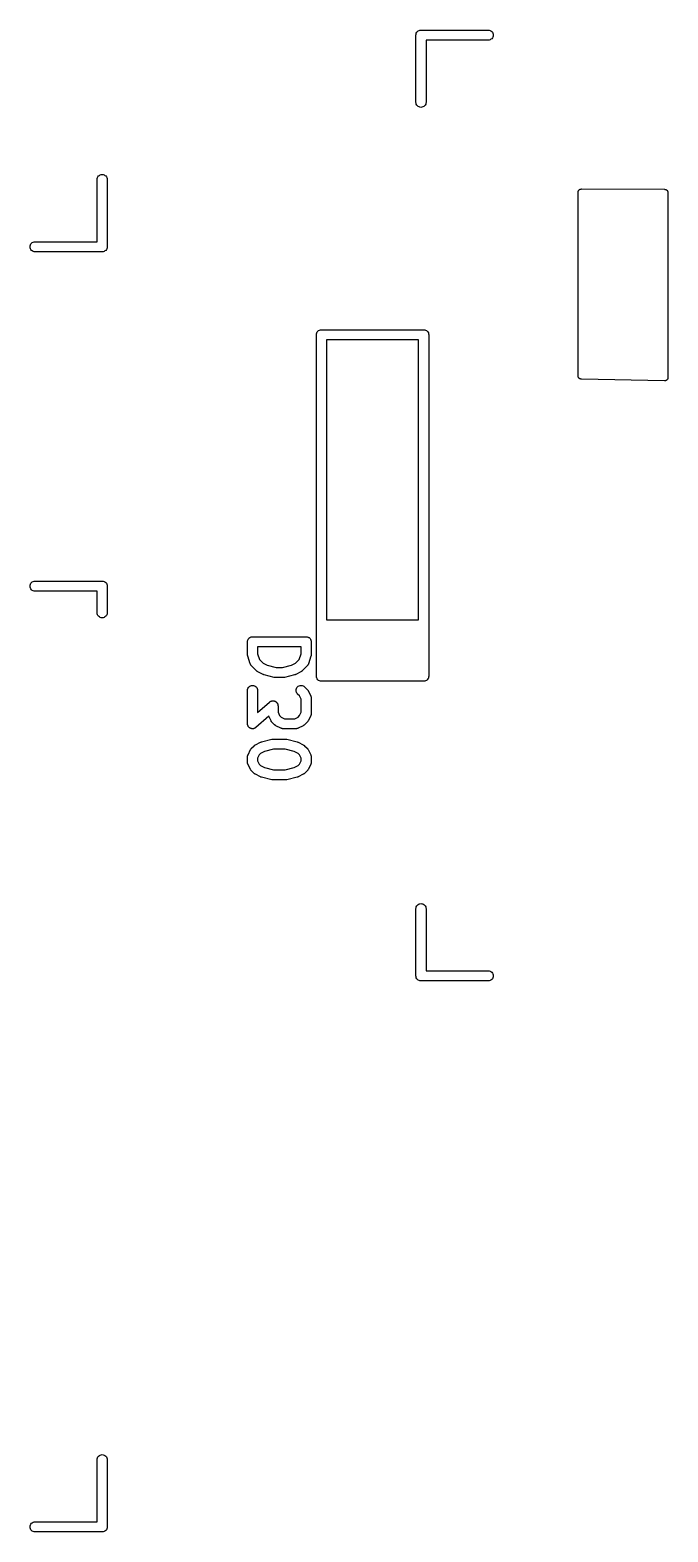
# Model space of a CAD drawing. Extents: x -13 to 127, y -89 to 15.
# Drawn here: x 101.17 to 110.68, y -86.28 to -63.92 of the extents above; entities that cross this region are included whole.
import ezdxf

# ---------------------------------------------------------------- set-up
doc = ezdxf.new("R2010")
doc.units = 0
doc.layers.add('BLACK', color=7, linetype='CONTINUOUS')

msp = doc.modelspace()

# ---------------------------------------------------------------- linework, layer by layer
at = {"layer": 'BLACK', "linetype": 'CONTINUOUS'}
for p, q in [((106.925, -64), (106.926, -63.9853)), ((106.925, -64.0037), (106.925, -64)), ((106.925, -65.0037), (106.925, -64.0037)), ((106.926, -63.9853), (106.93, -63.9712)), ((106.93, -63.9712), (106.937, -63.9581)), ((106.937, -63.9581), (106.947, -63.9467)), ((106.947, -63.9467), (106.958, -63.9373)), ((106.958, -63.9373), (106.971, -63.9304)), ((106.971, -63.9304), (106.985, -63.9261)), ((106.985, -63.9261), (106.996, -63.925)), ((106.996, -63.925), (107, -63.9246)), ((107, -63.9246), (107.004, -63.925)), ((107.004, -63.925), (108.004, -63.925)), ((108.004, -64.075), (107.075, -64.075)), ((107.075, -64.075), (107.075, -65.0037)), ((108.004, -63.925), (108.015, -63.9261)), ((108.015, -64.0739), (108.004, -64.075)), ((108.015, -63.9261), (108.029, -63.9304)), ((108.029, -64.0696), (108.015, -64.0739)), ((108.029, -63.9304), (108.042, -63.9373)), ((108.042, -64.0627), (108.029, -64.0696)), ((108.042, -63.9373), (108.053, -63.9467)), ((108.053, -64.0533), (108.042, -64.0627)), ((108.053, -63.9467), (108.063, -63.9581)), ((108.063, -64.0419), (108.053, -64.0533)), ((108.063, -63.9581), (108.07, -63.9712)), ((108.07, -64.0288), (108.063, -64.0419)), ((108.07, -63.9712), (108.074, -63.9853)), ((108.074, -64.0147), (108.07, -64.0288)), ((108.074, -63.9853), (108.075, -64)), ((108.075, -64), (108.074, -64.0147)), ((106.926, -65.0147), (106.925, -65.0037)), ((106.93, -65.0288), (106.926, -65.0147)), ((106.937, -65.0419), (106.93, -65.0288)), ((107.07, -65.0288), (107.063, -65.0419)), ((107.074, -65.0147), (107.07, -65.0288)), ((107.075, -65.0037), (107.074, -65.0147)), ((106.947, -65.0533), (106.937, -65.0419)), ((106.958, -65.0627), (106.947, -65.0533)), ((106.971, -65.0696), (106.958, -65.0627)), ((106.985, -65.0739), (106.971, -65.0696)), ((107, -65.0754), (106.985, -65.0739)), ((107.015, -65.0739), (107, -65.0754)), ((107.029, -65.0696), (107.015, -65.0739)), ((107.042, -65.0627), (107.029, -65.0696)), ((107.053, -65.0533), (107.042, -65.0627)), ((107.063, -65.0419), (107.053, -65.0533)), ((102.175, -66.1463), (102.176, -66.1353)), ((102.175, -67.075), (102.175, -66.1463)), ((102.176, -66.1353), (102.18, -66.1212)), ((102.18, -66.1212), (102.187, -66.1081)), ((102.187, -66.1081), (102.197, -66.0967)), ((102.197, -66.0967), (102.208, -66.0873)), ((102.208, -66.0873), (102.221, -66.0804)), ((102.221, -66.0804), (102.235, -66.0761)), ((102.235, -66.0761), (102.25, -66.0746)), ((102.25, -66.0746), (102.265, -66.0761)), ((102.265, -66.0761), (102.279, -66.0804)), ((102.279, -66.0804), (102.292, -66.0873)), ((102.292, -66.0873), (102.303, -66.0967)), ((102.303, -66.0967), (102.313, -66.1081)), ((102.313, -66.1081), (102.32, -66.1212)), ((102.32, -66.1212), (102.324, -66.1353)), ((102.324, -66.1353), (102.325, -66.1463)), ((102.325, -66.1463), (102.325, -67.1463)), ((109.34, -66.3393), (109.341, -66.3346)), ((109.34, -66.3394), (109.34, -66.3393)), ((109.34, -66.3395), (109.34, -66.3394)), ((109.34, -66.3394), (109.34, -66.3394)), ((109.34, -66.34), (109.34, -66.3395)), ((109.34, -69.07), (109.34, -66.34)), ((109.341, -66.3296), (109.343, -66.325)), ((109.341, -66.3297), (109.341, -66.3296)), ((109.341, -66.3346), (109.341, -66.3297)), ((109.341, -66.3297), (109.341, -66.3297)), ((109.343, -66.325), (109.344, -66.3204)), ((109.344, -66.3203), (109.346, -66.3161)), ((109.344, -66.3204), (109.344, -66.3203)), ((109.344, -66.3204), (109.344, -66.3204)), ((109.346, -66.3161), (109.349, -66.3119)), ((109.349, -66.3118), (109.352, -66.3082)), ((109.349, -66.3119), (109.349, -66.3118)), ((109.349, -66.3118), (109.349, -66.3118)), ((109.352, -66.3082), (109.355, -66.3044)), ((109.355, -66.3043), (109.359, -66.3014)), ((109.355, -66.3044), (109.355, -66.3043)), ((109.355, -66.3043), (109.355, -66.3043)), ((109.359, -66.3014), (109.362, -66.2982)), ((109.362, -66.2982), (109.363, -66.2982)), ((109.363, -66.2982), (109.367, -66.2959)), ((109.363, -66.2982), (109.363, -66.2982)), ((109.367, -66.2959), (109.371, -66.2937)), ((109.371, -66.2936), (109.376, -66.2923)), ((109.371, -66.2937), (109.371, -66.2936)), ((109.371, -66.2937), (109.371, -66.2937)), ((109.376, -66.2923), (109.38, -66.2909)), ((109.38, -66.2909), (109.381, -66.2909)), ((109.381, -66.2909), (109.385, -66.2905)), ((109.381, -66.2909), (109.381, -66.2909)), ((109.385, -66.2905), (109.39, -66.29)), ((109.39, -66.29), (110.63, -66.295)), ((110.63, -66.295), (110.63, -66.295)), ((110.63, -66.295), (110.63, -66.295)), ((110.63, -66.295), (110.63, -66.295)), ((110.63, -66.295), (110.631, -66.295)), ((110.631, -66.295), (110.635, -66.2955)), ((110.635, -66.2955), (110.64, -66.296)), ((110.64, -66.296), (110.64, -66.2961)), ((110.64, -66.2961), (110.641, -66.2961)), ((110.641, -66.2961), (110.645, -66.2975)), ((110.645, -66.2975), (110.649, -66.2989)), ((110.649, -66.2989), (110.65, -66.299)), ((110.65, -66.299), (110.65, -66.2991)), ((110.65, -66.2991), (110.654, -66.3014)), ((110.654, -66.3014), (110.658, -66.3035)), ((110.658, -66.3035), (110.658, -66.3037)), ((110.658, -66.3037), (110.658, -66.3039)), ((110.658, -66.3039), (110.662, -66.3068)), ((110.662, -66.3068), (110.665, -66.3098)), ((110.665, -66.3098), (110.666, -66.31)), ((110.666, -66.31), (110.666, -66.3102)), ((110.666, -66.3102), (110.669, -66.3137)), ((110.669, -66.3137), (110.672, -66.3173)), ((110.672, -66.3173), (110.672, -66.3176)), ((110.672, -66.3176), (110.672, -66.3178)), ((110.672, -66.3178), (110.674, -66.3218)), ((110.674, -66.3218), (110.676, -66.3259)), ((110.676, -66.3259), (110.676, -66.3262)), ((110.676, -66.3262), (110.676, -66.3265)), ((110.676, -66.3265), (110.678, -66.3308)), ((110.678, -66.3308), (110.679, -66.3353)), ((110.679, -66.3353), (110.679, -66.3356)), ((110.679, -66.3356), (110.679, -66.3358)), ((110.679, -66.3358), (110.68, -66.3404)), ((110.68, -66.3404), (110.68, -66.345)), ((110.68, -66.345), (110.68, -69.095)), ((101.175, -67.15), (101.176, -67.1353)), ((101.176, -67.1647), (101.175, -67.15)), ((101.176, -67.1353), (101.18, -67.1212)), ((101.18, -67.1788), (101.176, -67.1647)), ((101.18, -67.1212), (101.187, -67.1081)), ((101.187, -67.1919), (101.18, -67.1788)), ((101.187, -67.1081), (101.197, -67.0967)), ((101.197, -67.2033), (101.187, -67.1919)), ((101.197, -67.0967), (101.208, -67.0873)), ((101.208, -67.2127), (101.197, -67.2033)), ((101.208, -67.0873), (101.221, -67.0804)), ((101.221, -67.2196), (101.208, -67.2127)), ((101.221, -67.0804), (101.235, -67.0761)), ((101.235, -67.2239), (101.221, -67.2196)), ((101.235, -67.0761), (101.246, -67.075)), ((101.246, -67.225), (101.235, -67.2239)), ((101.246, -67.075), (102.175, -67.075)), ((102.246, -67.225), (101.246, -67.225)), ((102.25, -67.2254), (102.246, -67.225)), ((102.254, -67.225), (102.25, -67.2254)), ((102.265, -67.2239), (102.254, -67.225)), ((102.279, -67.2196), (102.265, -67.2239)), ((102.292, -67.2127), (102.279, -67.2196)), ((102.303, -67.2033), (102.292, -67.2127)), ((102.313, -67.1919), (102.303, -67.2033)), ((102.32, -67.1788), (102.313, -67.1919)), ((102.324, -67.1647), (102.32, -67.1788)), ((102.325, -67.15), (102.324, -67.1647)), ((102.325, -67.1463), (102.325, -67.15)), ((105.474, -68.3973), (105.487, -68.3904)), ((105.487, -68.3904), (105.501, -68.3861)), ((105.501, -68.3861), (105.512, -68.385)), ((105.512, -68.385), (105.516, -68.3846)), ((105.516, -68.3846), (105.52, -68.385)), ((105.52, -68.385), (107.036, -68.385)), ((107.036, -68.385), (107.04, -68.3846)), ((107.04, -68.3846), (107.044, -68.385)), ((107.044, -68.385), (107.055, -68.3861)), ((107.055, -68.3861), (107.069, -68.3904)), ((107.069, -68.3904), (107.082, -68.3973)), ((105.441, -68.46), (105.442, -68.4453)), ((105.441, -68.4637), (105.441, -68.46)), ((105.441, -72.7743), (105.441, -68.4637)), ((105.442, -68.4453), (105.446, -68.4312)), ((105.446, -68.4312), (105.453, -68.4181)), ((105.453, -68.4181), (105.463, -68.4067)), ((105.463, -68.4067), (105.474, -68.3973)), ((105.591, -68.535), (105.591, -72.703)), ((106.965, -68.535), (105.591, -68.535)), ((106.965, -72.703), (106.965, -68.535)), ((107.082, -68.3973), (107.093, -68.4067)), ((107.093, -68.4067), (107.103, -68.4181)), ((107.103, -68.4181), (107.11, -68.4312)), ((107.11, -68.4312), (107.114, -68.4453)), ((107.114, -68.4453), (107.115, -68.46)), ((107.115, -68.46), (107.115, -68.4637)), ((107.115, -68.4637), (107.115, -72.7743)), ((109.34, -69.0742), (109.34, -69.07)), ((109.341, -69.0784), (109.34, -69.0742)), ((109.341, -69.079), (109.341, -69.0784)), ((109.341, -69.0797), (109.341, -69.079)), ((109.342, -69.0838), (109.341, -69.0797)), ((109.343, -69.0878), (109.342, -69.0838)), ((109.344, -69.0884), (109.343, -69.0878)), ((109.344, -69.0891), (109.344, -69.0884)), ((109.346, -69.0928), (109.344, -69.0891)), ((109.348, -69.0965), (109.346, -69.0928)), ((109.348, -69.0971), (109.348, -69.0965)), ((109.348, -69.0977), (109.348, -69.0971)), ((109.351, -69.1009), (109.348, -69.0977)), ((109.354, -69.1043), (109.351, -69.1009)), ((109.354, -69.1047), (109.354, -69.1043)), ((109.355, -69.1052), (109.354, -69.1047)), ((109.358, -69.1079), (109.355, -69.1052)), ((109.361, -69.1107), (109.358, -69.1079)), ((109.362, -69.111), (109.361, -69.1107)), ((109.362, -69.1115), (109.362, -69.111)), ((109.366, -69.1135), (109.362, -69.1115)), ((109.369, -69.1156), (109.366, -69.1135)), ((109.37, -69.1158), (109.369, -69.1156)), ((109.371, -69.1161), (109.37, -69.1158)), ((109.375, -69.1173), (109.371, -69.1161)), ((109.379, -69.1187), (109.375, -69.1173)), ((109.379, -69.1188), (109.379, -69.1187)), ((109.38, -69.119), (109.379, -69.1188)), ((109.384, -69.1194), (109.38, -69.119)), ((109.388, -69.12), (109.384, -69.1194)), ((109.389, -69.12), (109.388, -69.12)), ((110.629, -69.145), (109.389, -69.12)), ((110.63, -69.145), (110.629, -69.145)), ((110.629, -69.145), (110.629, -69.145)), ((110.634, -69.1446), (110.63, -69.145)), ((110.639, -69.1442), (110.634, -69.1446)), ((110.644, -69.1428), (110.639, -69.1441)), ((110.639, -69.1441), (110.639, -69.1441)), ((110.639, -69.1441), (110.639, -69.1442)), ((110.648, -69.1416), (110.644, -69.1428)), ((110.649, -69.1414), (110.648, -69.1415)), ((110.648, -69.1415), (110.648, -69.1416)), ((110.653, -69.1393), (110.649, -69.1414)), ((110.657, -69.1372), (110.653, -69.1393)), ((110.661, -69.134), (110.657, -69.1368)), ((110.657, -69.1368), (110.657, -69.137)), ((110.657, -69.137), (110.657, -69.1372)), ((110.665, -69.1312), (110.661, -69.134)), ((110.668, -69.1273), (110.665, -69.1307)), ((110.665, -69.1307), (110.665, -69.1309)), ((110.665, -69.1309), (110.665, -69.1312)), ((110.671, -69.1238), (110.668, -69.1273)), ((110.673, -69.1193), (110.671, -69.1232)), ((110.671, -69.1232), (110.671, -69.1235)), ((110.671, -69.1235), (110.671, -69.1238)), ((110.676, -69.1153), (110.673, -69.1193)), ((110.677, -69.1103), (110.676, -69.1147)), ((110.676, -69.1147), (110.676, -69.115)), ((110.676, -69.115), (110.676, -69.1153)), ((110.679, -69.106), (110.677, -69.1103)), ((110.68, -69.0964), (110.679, -69.1009)), ((110.679, -69.1009), (110.679, -69.1054)), ((110.679, -69.1054), (110.679, -69.1057)), ((110.679, -69.1057), (110.679, -69.106)), ((110.68, -69.095), (110.68, -69.0957)), ((110.68, -69.0957), (110.68, -69.096)), ((110.68, -69.096), (110.68, -69.0964)), ((101.175, -72.2), (101.176, -72.1853)), ((101.176, -72.1853), (101.18, -72.1712)), ((101.18, -72.1712), (101.187, -72.1581)), ((101.187, -72.1581), (101.197, -72.1467)), ((101.197, -72.1467), (101.208, -72.1373)), ((101.208, -72.1373), (101.221, -72.1304)), ((101.221, -72.1304), (101.235, -72.1261)), ((101.235, -72.1261), (101.246, -72.125)), ((101.246, -72.125), (102.246, -72.125)), ((102.246, -72.125), (102.25, -72.1246)), ((102.25, -72.1246), (102.254, -72.125)), ((102.254, -72.125), (102.265, -72.1261)), ((102.265, -72.1261), (102.279, -72.1304)), ((102.279, -72.1304), (102.292, -72.1373)), ((102.292, -72.1373), (102.303, -72.1467)), ((102.303, -72.1467), (102.313, -72.1581)), ((102.313, -72.1581), (102.32, -72.1712)), ((102.32, -72.1712), (102.324, -72.1853)), ((102.324, -72.1853), (102.325, -72.2)), ((101.176, -72.2147), (101.175, -72.2)), ((101.18, -72.2288), (101.176, -72.2147)), ((101.187, -72.2419), (101.18, -72.2288)), ((101.197, -72.2533), (101.187, -72.2419)), ((101.208, -72.2627), (101.197, -72.2533)), ((101.221, -72.2696), (101.208, -72.2627)), ((101.235, -72.2739), (101.221, -72.2696)), ((101.246, -72.275), (101.235, -72.2739)), ((102.175, -72.275), (101.246, -72.275)), ((102.175, -72.5997), (102.175, -72.275)), ((102.325, -72.2), (102.325, -72.2037)), ((102.325, -72.2037), (102.325, -72.5997)), ((102.176, -72.6107), (102.175, -72.5997)), ((102.18, -72.6248), (102.176, -72.6107)), ((102.187, -72.6379), (102.18, -72.6248)), ((102.197, -72.6493), (102.187, -72.6379)), ((102.313, -72.6379), (102.303, -72.6493)), ((102.32, -72.6248), (102.313, -72.6379)), ((102.324, -72.6107), (102.32, -72.6248)), ((102.325, -72.5997), (102.324, -72.6107)), ((102.208, -72.6587), (102.197, -72.6493)), ((102.221, -72.6656), (102.208, -72.6587)), ((102.235, -72.6699), (102.221, -72.6656)), ((102.25, -72.6714), (102.235, -72.6699)), ((102.265, -72.6699), (102.25, -72.6714)), ((102.279, -72.6656), (102.265, -72.6699)), ((102.292, -72.6587), (102.279, -72.6656)), ((102.303, -72.6493), (102.292, -72.6587)), ((105.441, -72.778), (105.441, -72.7743)), ((105.441, -72.7817), (105.441, -72.778)), ((105.441, -72.9013), (105.441, -72.7817)), ((105.591, -72.703), (106.965, -72.703)), ((107.115, -72.7743), (107.115, -72.778)), ((107.115, -72.778), (107.115, -72.7817)), ((107.115, -72.7817), (107.115, -72.9013)), ((104.415, -73.0275), (104.416, -73.0205)), ((104.415, -73.028), (104.415, -73.0275)), ((104.415, -73.0281), (104.415, -73.028)), ((104.415, -73.028), (104.415, -73.028)), ((104.415, -73.0286), (104.415, -73.0281)), ((104.415, -73.219), (104.415, -73.0286)), ((104.416, -73.0135), (104.417, -73.0132)), ((104.416, -73.0205), (104.416, -73.0135)), ((104.417, -73.013), (104.419, -73.0063)), ((104.417, -73.0132), (104.417, -73.013)), ((104.419, -73.0063), (104.421, -72.9995)), ((104.421, -72.999), (104.424, -72.9928)), ((104.421, -72.9993), (104.421, -72.999)), ((104.421, -72.9995), (104.421, -72.9993)), ((104.424, -72.9928), (104.428, -72.9866)), ((104.428, -72.9862), (104.433, -72.9808)), ((104.428, -72.9864), (104.428, -72.9862)), ((104.428, -72.9866), (104.428, -72.9864)), ((104.433, -72.9808), (104.437, -72.9754)), ((104.437, -72.975), (104.443, -72.9706)), ((104.437, -72.9752), (104.437, -72.975)), ((104.437, -72.9754), (104.437, -72.9752)), ((104.443, -72.9706), (104.448, -72.9661)), ((104.448, -72.9661), (104.449, -72.966)), ((104.449, -72.9658), (104.455, -72.9625)), ((104.449, -72.966), (104.449, -72.9658)), ((104.455, -72.9625), (104.461, -72.9592)), ((104.461, -72.9592), (104.462, -72.9592)), ((104.462, -72.959), (104.469, -72.957)), ((104.462, -72.9592), (104.462, -72.959)), ((104.469, -72.957), (104.475, -72.955)), ((104.475, -72.955), (104.476, -72.955)), ((104.476, -72.9549), (104.483, -72.9543)), ((104.476, -72.955), (104.476, -72.9549)), ((104.483, -72.9543), (104.49, -72.9536)), ((104.49, -72.9536), (105.29, -72.9536)), ((105.29, -72.9536), (105.29, -72.9536)), ((105.29, -72.9536), (105.29, -72.9536)), ((105.29, -72.9536), (105.291, -72.9536)), ((105.29, -72.9536), (105.29, -72.9536)), ((105.291, -72.9536), (105.298, -72.9544)), ((105.298, -72.9544), (105.305, -72.9551)), ((105.305, -72.9551), (105.305, -72.9552)), ((105.305, -72.9552), (105.305, -72.9552)), ((105.305, -72.9552), (105.312, -72.9573)), ((105.312, -72.9573), (105.319, -72.9594)), ((105.319, -72.9594), (105.319, -72.9596)), ((105.319, -72.9596), (105.319, -72.9596)), ((105.319, -72.9596), (105.326, -72.963)), ((105.326, -72.963), (105.332, -72.9664)), ((105.332, -72.9664), (105.332, -72.9666)), ((105.332, -72.9666), (105.332, -72.9667)), ((105.332, -72.9667), (105.338, -72.9712)), ((105.338, -72.9712), (105.343, -72.9757)), ((105.343, -72.9757), (105.343, -72.9759)), ((105.343, -72.9759), (105.343, -72.9761)), ((105.343, -72.9761), (105.348, -72.9816)), ((105.348, -72.9816), (105.352, -72.9871)), ((105.352, -72.9871), (105.352, -72.9873)), ((105.352, -72.9873), (105.353, -72.9875)), ((105.353, -72.9875), (105.356, -72.9938)), ((105.356, -72.9938), (105.359, -73)), ((105.359, -73), (105.359, -73.0002)), ((105.359, -73.0002), (105.359, -73.0005)), ((105.359, -73.0005), (105.361, -73.0073)), ((105.361, -73.0073), (105.363, -73.014)), ((105.363, -73.014), (105.364, -73.0143)), ((105.364, -73.0143), (105.364, -73.0145)), ((105.364, -73.0145), (105.364, -73.0215)), ((105.364, -73.0215), (105.365, -73.0286)), ((105.365, -73.0286), (105.365, -73.219)), ((105.441, -72.905), (105.441, -72.9013)), ((105.441, -72.9087), (105.441, -72.905)), ((105.441, -73.0283), (105.441, -72.9087)), ((105.441, -73.032), (105.441, -73.0283)), ((105.441, -73.0357), (105.441, -73.032)), ((105.441, -73.1553), (105.441, -73.0357)), ((107.115, -72.9013), (107.115, -72.905)), ((107.115, -72.905), (107.115, -72.9087)), ((107.115, -72.9087), (107.115, -73.0283)), ((107.115, -73.0283), (107.115, -73.032)), ((107.115, -73.032), (107.115, -73.0357)), ((107.115, -73.0357), (107.115, -73.1553)), ((104.415, -73.2232), (104.415, -73.219)), ((104.415, -73.2275), (104.415, -73.2232)), ((104.416, -73.2305), (104.415, -73.2275)), ((104.416, -73.2336), (104.416, -73.2305)), ((104.418, -73.2376), (104.416, -73.2336)), ((104.418, -73.2418), (104.418, -73.2376)), ((104.419, -73.2428), (104.418, -73.2418)), ((104.457, -73.3571), (104.419, -73.2428)), ((104.565, -73.1036), (104.565, -73.2069)), ((105.215, -73.1036), (104.565, -73.1036)), ((104.565, -73.2069), (104.594, -73.2928)), ((104.594, -73.2928), (104.649, -73.3479)), ((105.131, -73.3479), (105.186, -73.2928)), ((105.186, -73.2928), (105.215, -73.2069)), ((105.215, -73.2069), (105.215, -73.1036)), ((105.361, -73.2428), (105.323, -73.3571)), ((105.362, -73.2387), (105.361, -73.2428)), ((105.363, -73.2346), (105.362, -73.2387)), ((105.364, -73.2315), (105.363, -73.2346)), ((105.365, -73.2201), (105.364, -73.2243)), ((105.364, -73.2243), (105.364, -73.2285)), ((105.364, -73.2285), (105.364, -73.2315)), ((105.365, -73.219), (105.365, -73.2201)), ((105.441, -73.159), (105.441, -73.1553)), ((105.441, -73.1627), (105.441, -73.159)), ((105.441, -73.2823), (105.441, -73.1627)), ((105.441, -73.286), (105.441, -73.2823)), ((105.441, -73.2897), (105.441, -73.286)), ((105.441, -73.4093), (105.441, -73.2897)), ((107.115, -73.1553), (107.115, -73.159)), ((107.115, -73.159), (107.115, -73.1627)), ((107.115, -73.1627), (107.115, -73.2823)), ((107.115, -73.2823), (107.115, -73.286)), ((107.115, -73.286), (107.115, -73.2897)), ((107.115, -73.2897), (107.115, -73.4093)), ((104.458, -73.3591), (104.457, -73.3571)), ((104.458, -73.3612), (104.458, -73.3591)), ((104.461, -73.3657), (104.458, -73.3612)), ((104.463, -73.3704), (104.461, -73.3657)), ((104.464, -73.3722), (104.463, -73.3704)), ((104.465, -73.3742), (104.464, -73.3722)), ((104.468, -73.3782), (104.465, -73.3742)), ((104.471, -73.3824), (104.468, -73.3782)), ((104.473, -73.3839), (104.471, -73.3824)), ((104.474, -73.3856), (104.473, -73.3839)), ((104.475, -73.3864), (104.474, -73.3856)), ((104.551, -73.4626), (104.475, -73.3864)), ((104.554, -73.4652), (104.551, -73.4626)), ((104.557, -73.4682), (104.554, -73.4652)), ((104.56, -73.4699), (104.557, -73.4682)), ((104.562, -73.4718), (104.56, -73.4699)), ((104.566, -73.4738), (104.562, -73.4718)), ((104.57, -73.4761), (104.566, -73.4738)), ((104.571, -73.4766), (104.57, -73.4761)), ((104.647, -73.5147), (104.571, -73.4766)), ((104.647, -73.5148), (104.647, -73.5147)), ((104.647, -73.515), (104.647, -73.5148)), ((104.654, -73.5175), (104.647, -73.515)), ((104.649, -73.3479), (104.707, -73.3769)), ((104.661, -73.5199), (104.654, -73.5175)), ((104.661, -73.52), (104.661, -73.5199)), ((104.661, -73.5201), (104.661, -73.52)), ((104.662, -73.5204), (104.661, -73.5201)), ((104.815, -73.5585), (104.662, -73.5204)), ((104.707, -73.3769), (104.842, -73.4107)), ((104.842, -73.4107), (104.938, -73.4107)), ((104.938, -73.4107), (105.073, -73.3769)), ((105.118, -73.5204), (104.965, -73.5585)), ((105.073, -73.3769), (105.131, -73.3479)), ((105.125, -73.5178), (105.118, -73.5202)), ((105.118, -73.5202), (105.118, -73.5203)), ((105.118, -73.5203), (105.118, -73.5204)), ((105.131, -73.5155), (105.125, -73.5178)), ((105.132, -73.5153), (105.131, -73.5155)), ((105.133, -73.5147), (105.132, -73.5152)), ((105.132, -73.5152), (105.132, -73.5153)), ((105.209, -73.4766), (105.133, -73.5147)), ((105.213, -73.4744), (105.209, -73.4766)), ((105.216, -73.4724), (105.213, -73.4744)), ((105.219, -73.4705), (105.216, -73.4724)), ((105.222, -73.4688), (105.219, -73.4705)), ((105.225, -73.4659), (105.222, -73.4688)), ((105.228, -73.4633), (105.225, -73.4659)), ((105.229, -73.4626), (105.228, -73.4633)), ((105.305, -73.3864), (105.229, -73.4626)), ((105.306, -73.3847), (105.305, -73.3864)), ((105.308, -73.3832), (105.306, -73.3847)), ((105.311, -73.379), (105.308, -73.3832)), ((105.314, -73.3751), (105.311, -73.379)), ((105.315, -73.3731), (105.314, -73.3751)), ((105.316, -73.3713), (105.315, -73.3731)), ((105.319, -73.3667), (105.316, -73.3713)), ((105.321, -73.3622), (105.319, -73.3667)), ((105.322, -73.36), (105.321, -73.3622)), ((105.323, -73.358), (105.322, -73.36)), ((105.323, -73.3571), (105.323, -73.358)), ((105.441, -73.413), (105.441, -73.4093)), ((105.441, -73.4167), (105.441, -73.413)), ((105.441, -73.5363), (105.441, -73.4167)), ((107.115, -73.4093), (107.115, -73.413)), ((107.115, -73.413), (107.115, -73.4167)), ((107.115, -73.4167), (107.115, -73.5363)), ((104.415, -73.7513), (104.417, -73.7368)), ((104.415, -73.7524), (104.415, -73.7513)), ((104.415, -74.2476), (104.415, -73.7524)), ((104.417, -73.7368), (104.421, -73.7228)), ((104.421, -73.7228), (104.428, -73.71)), ((104.428, -73.71), (104.437, -73.6988)), ((104.437, -73.6988), (104.449, -73.6896)), ((104.449, -73.6896), (104.462, -73.6828)), ((104.462, -73.6828), (104.476, -73.6787)), ((104.476, -73.6787), (104.49, -73.6774)), ((104.49, -73.6774), (104.505, -73.6789)), ((104.505, -73.6789), (104.519, -73.6832)), ((104.519, -73.6832), (104.532, -73.6902)), ((104.532, -73.6902), (104.543, -73.6995)), ((104.543, -73.6995), (104.552, -73.7109)), ((104.552, -73.7109), (104.559, -73.7238)), ((104.559, -73.7238), (104.563, -73.7378)), ((104.563, -73.7378), (104.565, -73.7524)), ((104.565, -73.7524), (104.565, -74.0823)), ((104.816, -73.5587), (104.815, -73.5585)), ((104.817, -73.5591), (104.816, -73.5587)), ((104.823, -73.5597), (104.817, -73.5591)), ((104.829, -73.5606), (104.823, -73.5597)), ((104.83, -73.5606), (104.829, -73.5606)), ((104.832, -73.5607), (104.83, -73.5606)), ((104.833, -73.5607), (104.832, -73.5607)), ((104.947, -73.5607), (104.833, -73.5607)), ((104.948, -73.5606), (104.947, -73.5607)), ((104.95, -73.5607), (104.948, -73.5606)), ((104.956, -73.5599), (104.95, -73.5607)), ((104.962, -73.5593), (104.956, -73.5599)), ((104.963, -73.5589), (104.962, -73.5593)), ((104.964, -73.5587), (104.963, -73.5589)), ((104.965, -73.5585), (104.964, -73.5587)), ((105.139, -73.7516), (105.14, -73.737)), ((105.14, -73.7662), (105.139, -73.7516)), ((105.14, -73.737), (105.145, -73.7231)), ((105.145, -73.7231), (105.152, -73.7102)), ((105.152, -73.7102), (105.161, -73.699)), ((105.161, -73.699), (105.172, -73.6898)), ((105.172, -73.6898), (105.185, -73.6829)), ((105.185, -73.6829), (105.199, -73.6788)), ((105.199, -73.6788), (105.214, -73.6774)), ((105.214, -73.6774), (105.229, -73.6789)), ((105.229, -73.6789), (105.243, -73.6831)), ((105.243, -73.6831), (105.255, -73.6901)), ((105.255, -73.6901), (105.267, -73.6993)), ((105.267, -73.6993), (105.305, -73.7374)), ((105.305, -73.7374), (105.306, -73.7382)), ((105.306, -73.7382), (105.308, -73.7415)), ((105.308, -73.7415), (105.311, -73.7445)), ((105.311, -73.7445), (105.313, -73.7472)), ((105.313, -73.7472), (105.315, -73.7496)), ((105.315, -73.7496), (105.317, -73.7534)), ((105.317, -73.7534), (105.319, -73.7569)), ((105.319, -73.7569), (105.357, -73.8331)), ((105.441, -73.54), (105.441, -73.5363)), ((105.442, -73.5547), (105.441, -73.54)), ((105.446, -73.5688), (105.442, -73.5547)), ((105.453, -73.5819), (105.446, -73.5688)), ((105.463, -73.5933), (105.453, -73.5819)), ((105.474, -73.6027), (105.463, -73.5933)), ((105.487, -73.6096), (105.474, -73.6027)), ((105.501, -73.6139), (105.487, -73.6096)), ((105.512, -73.615), (105.501, -73.6139)), ((105.516, -73.6154), (105.512, -73.615)), ((105.52, -73.615), (105.516, -73.6154)), ((107.036, -73.615), (105.52, -73.615)), ((107.04, -73.6154), (107.036, -73.615)), ((107.044, -73.615), (107.04, -73.6154)), ((107.055, -73.6139), (107.044, -73.615)), ((107.069, -73.6096), (107.055, -73.6139)), ((107.082, -73.6027), (107.069, -73.6096)), ((107.093, -73.5933), (107.082, -73.6027)), ((107.103, -73.5819), (107.093, -73.5933)), ((107.11, -73.5688), (107.103, -73.5819)), ((107.114, -73.5547), (107.11, -73.5688)), ((107.115, -73.54), (107.114, -73.5547)), ((107.115, -73.5363), (107.115, -73.54)), ((104.565, -74.0823), (104.745, -73.9245)), ((104.745, -73.9245), (104.746, -73.9238)), ((104.746, -73.9238), (104.75, -73.9211)), ((104.75, -73.9211), (104.754, -73.9182)), ((104.754, -73.9182), (104.756, -73.917)), ((104.756, -73.917), (104.758, -73.9155)), ((104.758, -73.9155), (104.762, -73.9136)), ((104.762, -73.9136), (104.767, -73.9114)), ((104.767, -73.9114), (104.769, -73.9107)), ((104.769, -73.9107), (104.772, -73.9096)), ((104.772, -73.9096), (104.776, -73.9086)), ((104.776, -73.9086), (104.781, -73.9073)), ((104.781, -73.9073), (104.783, -73.907)), ((104.783, -73.907), (104.786, -73.9065)), ((104.786, -73.9065), (104.791, -73.9064)), ((104.791, -73.9064), (104.795, -73.906)), ((104.795, -73.906), (104.798, -73.9062)), ((104.798, -73.9062), (104.8, -73.9062)), ((104.8, -73.9062), (104.805, -73.907)), ((104.805, -73.907), (104.81, -73.9075)), ((104.81, -73.9075), (104.812, -73.9083)), ((104.812, -73.9083), (104.815, -73.9087)), ((104.815, -73.9087), (104.819, -73.9104)), ((104.819, -73.9104), (104.824, -73.9118)), ((104.824, -73.9118), (104.826, -73.9131)), ((104.826, -73.9131), (104.828, -73.914)), ((104.828, -73.914), (104.832, -73.9165)), ((104.832, -73.9165), (104.837, -73.9188)), ((104.837, -73.9188), (104.839, -73.9205)), ((104.839, -73.9205), (104.841, -73.9219)), ((104.841, -73.9219), (104.844, -73.9251)), ((104.844, -73.9251), (104.848, -73.9281)), ((104.848, -73.9281), (104.85, -73.9301)), ((104.85, -73.9301), (104.851, -73.932)), ((104.851, -73.932), (104.854, -73.9358)), ((104.854, -73.9358), (104.857, -73.9394)), ((104.857, -73.9394), (104.858, -73.9418)), ((104.858, -73.9418), (104.86, -73.9439)), ((104.86, -73.9439), (104.862, -73.9482)), ((104.862, -73.9482), (104.864, -73.9524)), ((104.864, -73.9524), (104.865, -73.9549)), ((104.865, -73.9549), (104.866, -73.9573)), ((104.866, -73.9573), (104.867, -73.9619)), ((104.867, -73.9619), (104.868, -73.9664)), ((104.868, -73.9664), (104.868, -73.969)), ((104.868, -73.969), (104.869, -73.9716)), ((104.869, -73.9716), (104.869, -73.9763)), ((104.869, -73.9763), (104.87, -73.981)), ((104.87, -73.981), (104.87, -74.0775)), ((105.144, -73.7802), (105.14, -73.7662)), ((105.151, -73.7932), (105.144, -73.7802)), ((105.16, -73.8047), (105.151, -73.7932)), ((105.161, -73.8054), (105.16, -73.8047)), ((105.19, -73.8349), (105.161, -73.8054)), ((105.215, -73.8844), (105.19, -73.8349)), ((105.215, -74.0775), (105.215, -73.8844)), ((105.357, -73.8331), (105.357, -73.8341)), ((105.357, -73.8341), (105.358, -73.8361)), ((105.358, -73.8361), (105.359, -73.8381)), ((105.359, -73.8381), (105.361, -73.843)), ((105.361, -73.843), (105.362, -73.8478)), ((105.362, -73.8478), (105.363, -73.85)), ((105.363, -73.85), (105.363, -73.8521)), ((105.363, -73.8521), (105.364, -73.8572)), ((105.364, -73.8572), (105.365, -73.8623)), ((105.365, -73.8623), (105.365, -73.8645)), ((105.365, -73.8645), (105.365, -73.8667)), ((105.365, -73.8667), (105.365, -74.0952)), ((104.731, -74.1361), (104.539, -74.3041)), ((104.766, -74.205), (104.731, -74.1361)), ((104.87, -74.0775), (104.894, -74.127)), ((104.894, -74.127), (104.915, -74.1479)), ((104.915, -74.1479), (104.965, -74.1726)), ((104.965, -74.1726), (105.12, -74.1726)), ((105.12, -74.1726), (105.169, -74.1479)), ((105.169, -74.1479), (105.19, -74.127)), ((105.19, -74.127), (105.215, -74.0775)), ((105.357, -74.1288), (105.319, -74.205)), ((105.358, -74.1267), (105.357, -74.1288)), ((105.359, -74.1248), (105.358, -74.1267)), ((105.36, -74.1199), (105.359, -74.1248)), ((105.362, -74.1151), (105.36, -74.1199)), ((105.363, -74.1129), (105.362, -74.1151)), ((105.364, -74.1057), (105.363, -74.1108)), ((105.363, -74.1108), (105.363, -74.1129)), ((105.365, -74.1007), (105.364, -74.1057)), ((105.365, -74.0952), (105.365, -74.0963)), ((105.365, -74.0963), (105.365, -74.0985)), ((105.365, -74.0985), (105.365, -74.1007)), ((104.415, -74.2523), (104.415, -74.2476)), ((104.415, -74.257), (104.415, -74.2523)), ((104.416, -74.2596), (104.415, -74.257)), ((104.416, -74.2622), (104.416, -74.2596)), ((104.418, -74.2667), (104.416, -74.2622)), ((104.419, -74.2713), (104.418, -74.2667)), ((104.42, -74.2737), (104.419, -74.2713)), ((104.421, -74.2762), (104.42, -74.2737)), ((104.423, -74.2804), (104.421, -74.2762)), ((104.425, -74.2846), (104.423, -74.2804)), ((104.426, -74.2868), (104.425, -74.2846)), ((104.427, -74.2891), (104.426, -74.2868)), ((104.43, -74.2928), (104.427, -74.2891)), ((104.433, -74.2966), (104.43, -74.2928)), ((104.435, -74.2984), (104.433, -74.2966)), ((104.437, -74.3005), (104.435, -74.2984)), ((104.44, -74.3035), (104.437, -74.3005)), ((104.444, -74.3067), (104.44, -74.3035)), ((104.446, -74.3081), (104.444, -74.3067)), ((104.448, -74.3098), (104.446, -74.3081)), ((104.452, -74.312), (104.448, -74.3098)), ((104.456, -74.3146), (104.452, -74.312)), ((104.459, -74.3155), (104.456, -74.3146)), ((104.461, -74.3168), (104.459, -74.3155)), ((104.465, -74.3182), (104.461, -74.3168)), ((104.47, -74.3199), (104.465, -74.3182)), ((104.472, -74.3203), (104.47, -74.3199)), ((104.475, -74.3211), (104.472, -74.3203)), ((104.48, -74.3216), (104.475, -74.3211)), ((104.484, -74.3224), (104.48, -74.3216)), ((104.487, -74.3223), (104.484, -74.3224)), ((104.489, -74.3226), (104.487, -74.3223)), ((104.494, -74.3222), (104.489, -74.3226)), ((104.499, -74.3221), (104.494, -74.3222)), ((104.501, -74.3215), (104.499, -74.3221)), ((104.504, -74.3213), (104.501, -74.3215)), ((104.508, -74.32), (104.504, -74.3213)), ((104.513, -74.319), (104.508, -74.32)), ((104.515, -74.3179), (104.513, -74.319)), ((104.518, -74.3172), (104.515, -74.3179)), ((104.522, -74.315), (104.518, -74.3172)), ((104.526, -74.3131), (104.522, -74.315)), ((104.529, -74.3116), (104.526, -74.3131)), ((104.531, -74.3104), (104.529, -74.3116)), ((104.535, -74.3074), (104.531, -74.3104)), ((104.538, -74.3047), (104.535, -74.3074)), ((104.539, -74.3041), (104.538, -74.3047)), ((104.768, -74.2085), (104.766, -74.205)), ((104.77, -74.2123), (104.768, -74.2085)), ((104.772, -74.2147), (104.77, -74.2123)), ((104.773, -74.2174), (104.772, -74.2147)), ((104.776, -74.2204), (104.773, -74.2174)), ((104.779, -74.2237), (104.776, -74.2204)), ((104.78, -74.2245), (104.779, -74.2237)), ((104.818, -74.2626), (104.78, -74.2245)), ((104.821, -74.2652), (104.818, -74.2626)), ((104.824, -74.2682), (104.821, -74.2652)), ((104.827, -74.2699), (104.824, -74.2682)), ((104.829, -74.2718), (104.827, -74.2699)), ((104.833, -74.2738), (104.829, -74.2718)), ((104.836, -74.2761), (104.833, -74.2738)), ((104.837, -74.2766), (104.836, -74.2761)), ((104.914, -74.3147), (104.837, -74.2766)), ((104.916, -74.3155), (104.914, -74.3147)), ((104.918, -74.3166), (104.916, -74.3155)), ((104.922, -74.3181), (104.918, -74.3166)), ((104.927, -74.3199), (104.922, -74.3181)), ((104.929, -74.3203), (104.927, -74.3199)), ((104.931, -74.321), (104.929, -74.3203)), ((104.937, -74.3216), (104.931, -74.321)), ((104.942, -74.3224), (104.937, -74.3216)), ((104.944, -74.3224), (104.942, -74.3224)), ((104.946, -74.3226), (104.944, -74.3224)), ((104.947, -74.3226), (104.946, -74.3226)), ((105.138, -74.3226), (104.947, -74.3226)), ((105.14, -74.3224), (105.138, -74.3226)), ((105.142, -74.3225), (105.14, -74.3224)), ((105.147, -74.3217), (105.142, -74.3225)), ((105.152, -74.3212), (105.147, -74.3217)), ((105.154, -74.3206), (105.152, -74.3212)), ((105.156, -74.3202), (105.154, -74.3206)), ((105.161, -74.3184), (105.156, -74.3202)), ((105.166, -74.317), (105.161, -74.3184)), ((105.168, -74.3159), (105.166, -74.317)), ((105.17, -74.3152), (105.168, -74.3159)), ((105.171, -74.3147), (105.17, -74.3152)), ((105.247, -74.2766), (105.171, -74.3147)), ((105.251, -74.2744), (105.247, -74.2766)), ((105.255, -74.2724), (105.251, -74.2744)), ((105.257, -74.2705), (105.255, -74.2724)), ((105.26, -74.2688), (105.257, -74.2705)), ((105.263, -74.2659), (105.26, -74.2688)), ((105.266, -74.2633), (105.263, -74.2659)), ((105.267, -74.2626), (105.266, -74.2633)), ((105.305, -74.2245), (105.267, -74.2626)), ((105.308, -74.2212), (105.305, -74.2245)), ((105.31, -74.2182), (105.308, -74.2212)), ((105.312, -74.2156), (105.31, -74.2182)), ((105.314, -74.2131), (105.312, -74.2156)), ((105.316, -74.2094), (105.314, -74.2131)), ((105.318, -74.2059), (105.316, -74.2094)), ((105.319, -74.205), (105.318, -74.2059)), ((104.423, -74.7093), (104.461, -74.6331)), ((104.461, -74.6322), (104.464, -74.6287)), ((104.461, -74.6331), (104.461, -74.6322)), ((104.464, -74.6287), (104.466, -74.6249)), ((104.466, -74.6249), (104.468, -74.6225)), ((104.468, -74.6225), (104.469, -74.6199)), ((104.469, -74.6199), (104.472, -74.6169)), ((104.472, -74.6169), (104.475, -74.6136)), ((104.475, -74.6136), (104.513, -74.5755)), ((104.513, -74.5755), (104.514, -74.5748)), ((104.514, -74.5748), (104.517, -74.5722)), ((104.517, -74.5722), (104.52, -74.5693)), ((104.52, -74.5693), (104.523, -74.5676)), ((104.523, -74.5676), (104.525, -74.5657)), ((104.525, -74.5657), (104.529, -74.5637)), ((104.529, -74.5637), (104.533, -74.5615)), ((104.533, -74.5615), (104.609, -74.5234)), ((104.609, -74.5234), (104.61, -74.5229)), ((104.61, -74.5226), (104.617, -74.5203)), ((104.61, -74.5228), (104.61, -74.5226)), ((104.61, -74.5229), (104.61, -74.5228)), ((104.617, -74.5203), (104.623, -74.5179)), ((104.623, -74.5179), (104.624, -74.5178)), ((104.624, -74.5177), (104.776, -74.4796)), ((104.624, -74.5178), (104.624, -74.5177)), ((104.804, -74.6274), (104.668, -74.6612)), ((104.776, -74.4796), (104.777, -74.4794)), ((104.777, -74.4794), (104.779, -74.4792)), ((104.779, -74.4792), (104.78, -74.4788)), ((104.78, -74.4788), (104.786, -74.4782)), ((104.786, -74.4782), (104.792, -74.4774)), ((104.792, -74.4774), (104.793, -74.4775)), ((104.793, -74.4775), (104.795, -74.4774)), ((104.795, -74.4774), (104.985, -74.4774)), ((104.976, -74.6274), (104.804, -74.6274)), ((105.111, -74.6612), (104.976, -74.6274)), ((104.985, -74.4774), (104.986, -74.4774)), ((104.986, -74.4774), (104.988, -74.4775)), ((104.988, -74.4775), (104.989, -74.4775)), ((104.989, -74.4775), (104.995, -74.4784)), ((104.995, -74.4784), (105.001, -74.479)), ((105.001, -74.479), (105.002, -74.4794)), ((105.002, -74.4794), (105.003, -74.4796)), ((105.003, -74.4796), (105.156, -74.5177)), ((105.156, -74.5177), (105.157, -74.518)), ((105.157, -74.518), (105.157, -74.5181)), ((105.157, -74.5181), (105.157, -74.5182)), ((105.157, -74.5182), (105.164, -74.5206)), ((105.164, -74.5206), (105.17, -74.5231)), ((105.17, -74.5231), (105.171, -74.5233)), ((105.171, -74.5233), (105.171, -74.5234)), ((105.171, -74.5234), (105.247, -74.5615)), ((105.247, -74.5615), (105.248, -74.562)), ((105.248, -74.562), (105.252, -74.5643)), ((105.252, -74.5643), (105.255, -74.5662)), ((105.255, -74.5662), (105.258, -74.5682)), ((105.258, -74.5682), (105.26, -74.5699)), ((105.26, -74.5699), (105.263, -74.5729)), ((105.263, -74.5729), (105.267, -74.5755)), ((105.267, -74.5755), (105.305, -74.6136)), ((105.305, -74.6136), (105.306, -74.6144)), ((105.306, -74.6144), (105.308, -74.6177)), ((105.308, -74.6177), (105.311, -74.6207)), ((105.311, -74.6207), (105.313, -74.6234)), ((105.313, -74.6234), (105.315, -74.6258)), ((105.315, -74.6258), (105.317, -74.6296)), ((105.317, -74.6296), (105.319, -74.6331)), ((105.319, -74.6331), (105.357, -74.7093)), ((104.415, -74.7374), (104.416, -74.7324)), ((104.415, -74.7396), (104.415, -74.7374)), ((104.415, -74.7418), (104.415, -74.7396)), ((104.415, -74.7429), (104.415, -74.7418)), ((104.415, -74.819), (104.415, -74.7429)), ((104.415, -74.8212), (104.415, -74.819)), ((104.415, -74.8234), (104.415, -74.8212)), ((104.416, -74.8285), (104.415, -74.8234)), ((104.416, -74.7324), (104.417, -74.7273)), ((104.416, -74.8336), (104.416, -74.8285)), ((104.417, -74.8357), (104.416, -74.8336)), ((104.417, -74.7252), (104.418, -74.723)), ((104.417, -74.7273), (104.417, -74.7252)), ((104.417, -74.8379), (104.417, -74.8357)), ((104.419, -74.8427), (104.417, -74.8379)), ((104.418, -74.723), (104.419, -74.7182)), ((104.419, -74.7182), (104.421, -74.7133)), ((104.421, -74.8476), (104.419, -74.8427)), ((104.421, -74.7133), (104.422, -74.7114)), ((104.422, -74.8496), (104.421, -74.8476)), ((104.422, -74.7114), (104.423, -74.7093)), ((104.422, -74.8516), (104.422, -74.8496)), ((104.423, -74.8526), (104.422, -74.8516)), ((104.461, -74.9288), (104.423, -74.8526)), ((104.59, -74.7111), (104.565, -74.7606)), ((104.565, -74.7606), (104.565, -74.8013)), ((104.565, -74.8013), (104.59, -74.8508)), ((104.611, -74.6902), (104.59, -74.7111)), ((104.59, -74.8508), (104.611, -74.8717)), ((104.668, -74.6612), (104.611, -74.6902)), ((104.611, -74.8717), (104.668, -74.9007)), ((105.169, -74.6902), (105.111, -74.6612)), ((105.111, -74.9007), (105.169, -74.8717)), ((105.19, -74.7111), (105.169, -74.6902)), ((105.169, -74.8717), (105.19, -74.8508)), ((105.215, -74.7606), (105.19, -74.7111)), ((105.19, -74.8508), (105.215, -74.8013)), ((105.215, -74.8013), (105.215, -74.7606)), ((105.357, -74.8526), (105.319, -74.9288)), ((105.357, -74.7093), (105.357, -74.7103)), ((105.357, -74.7103), (105.358, -74.7123)), ((105.358, -74.8505), (105.357, -74.8526)), ((105.358, -74.7123), (105.359, -74.7143)), ((105.359, -74.8486), (105.358, -74.8505)), ((105.359, -74.7143), (105.361, -74.7192)), ((105.36, -74.8437), (105.359, -74.8486)), ((105.362, -74.8389), (105.36, -74.8437)), ((105.361, -74.7192), (105.362, -74.724)), ((105.362, -74.724), (105.363, -74.7262)), ((105.363, -74.8367), (105.362, -74.8389)), ((105.363, -74.7262), (105.363, -74.7283)), ((105.363, -74.7283), (105.364, -74.7334)), ((105.364, -74.8295), (105.363, -74.8346)), ((105.363, -74.8346), (105.363, -74.8367)), ((105.364, -74.7334), (105.365, -74.7385)), ((105.365, -74.8245), (105.364, -74.8295)), ((105.365, -74.7385), (105.365, -74.7407)), ((105.365, -74.7407), (105.365, -74.7429)), ((105.365, -74.7429), (105.365, -74.819)), ((105.365, -74.819), (105.365, -74.8201)), ((105.365, -74.8201), (105.365, -74.8223)), ((105.365, -74.8223), (105.365, -74.8245)), ((104.463, -74.9323), (104.461, -74.9288)), ((104.465, -74.9361), (104.463, -74.9323)), ((104.467, -74.9385), (104.465, -74.9361)), ((104.469, -74.9412), (104.467, -74.9385)), ((104.472, -74.9442), (104.469, -74.9412)), ((104.474, -74.9475), (104.472, -74.9442)), ((104.475, -74.9483), (104.474, -74.9475)), ((104.513, -74.9864), (104.475, -74.9483)), ((104.516, -74.989), (104.513, -74.9864)), ((104.519, -74.992), (104.516, -74.989)), ((104.522, -74.9937), (104.519, -74.992)), ((104.524, -74.9957), (104.522, -74.9937)), ((104.528, -74.9976), (104.524, -74.9957)), ((104.532, -74.9999), (104.528, -74.9976)), ((104.533, -75.0004), (104.532, -74.9999)), ((104.609, -75.0385), (104.533, -75.0004)), ((104.609, -75.0386), (104.609, -75.0385)), ((104.609, -75.0388), (104.609, -75.0386)), ((104.616, -75.0412), (104.609, -75.0388)), ((104.622, -75.0437), (104.616, -75.0412)), ((104.623, -75.0438), (104.622, -75.0437)), ((104.623, -75.0439), (104.623, -75.0438)), ((104.624, -75.0442), (104.623, -75.0439)), ((104.776, -75.0823), (104.624, -75.0442)), ((104.668, -74.9007), (104.804, -74.9345)), ((104.778, -75.0825), (104.776, -75.0823)), ((104.779, -75.0829), (104.778, -75.0825)), ((104.785, -75.0836), (104.779, -75.0829)), ((104.791, -75.0844), (104.785, -75.0836)), ((104.792, -75.0844), (104.791, -75.0844)), ((104.794, -75.0845), (104.792, -75.0844)), ((104.795, -75.0845), (104.794, -75.0845)), ((104.985, -75.0845), (104.795, -75.0845)), ((104.804, -74.9345), (104.976, -74.9345)), ((104.976, -74.9345), (105.111, -74.9007)), ((104.986, -75.0844), (104.985, -75.0845)), ((104.988, -75.0845), (104.986, -75.0844)), ((104.994, -75.0837), (104.988, -75.0845)), ((105, -75.0831), (104.994, -75.0837)), ((105.001, -75.0827), (105, -75.0831)), ((105.002, -75.0825), (105.001, -75.0827)), ((105.003, -75.0823), (105.002, -75.0825)), ((105.156, -75.0442), (105.003, -75.0823)), ((105.163, -75.0416), (105.156, -75.044)), ((105.156, -75.044), (105.156, -75.0441)), ((105.156, -75.0441), (105.156, -75.0442)), ((105.169, -75.0393), (105.163, -75.0416)), ((105.17, -75.0391), (105.169, -75.0393)), ((105.171, -75.0385), (105.17, -75.039)), ((105.17, -75.039), (105.17, -75.0391)), ((105.247, -75.0004), (105.171, -75.0385)), ((105.251, -74.9982), (105.247, -75.0004)), ((105.255, -74.9962), (105.251, -74.9982)), ((105.257, -74.9943), (105.255, -74.9962)), ((105.26, -74.9926), (105.257, -74.9943)), ((105.263, -74.9897), (105.26, -74.9926)), ((105.266, -74.9871), (105.263, -74.9897)), ((105.267, -74.9864), (105.266, -74.9871)), ((105.305, -74.9483), (105.267, -74.9864)), ((105.308, -74.945), (105.305, -74.9483)), ((105.31, -74.942), (105.308, -74.945)), ((105.312, -74.9394), (105.31, -74.942)), ((105.314, -74.937), (105.312, -74.9394)), ((105.316, -74.9333), (105.314, -74.937)), ((105.318, -74.9297), (105.316, -74.9333)), ((105.319, -74.9288), (105.318, -74.9297)), ((106.925, -76.9963), (106.926, -76.9853)), ((106.925, -77.9963), (106.925, -76.9963)), ((106.926, -76.9853), (106.93, -76.9712)), ((106.93, -76.9712), (106.937, -76.9581)), ((106.937, -76.9581), (106.947, -76.9467)), ((106.947, -76.9467), (106.958, -76.9373)), ((106.958, -76.9373), (106.971, -76.9304)), ((106.971, -76.9304), (106.985, -76.9261)), ((106.985, -76.9261), (107, -76.9246)), ((107, -76.9246), (107.015, -76.9261)), ((107.015, -76.9261), (107.029, -76.9304)), ((107.029, -76.9304), (107.042, -76.9373)), ((107.042, -76.9373), (107.053, -76.9467)), ((107.053, -76.9467), (107.063, -76.9581)), ((107.063, -76.9581), (107.07, -76.9712)), ((107.07, -76.9712), (107.074, -76.9853)), ((107.074, -76.9853), (107.075, -76.9963)), ((107.075, -76.9963), (107.075, -77.925)), ((106.925, -78), (106.925, -77.9963)), ((106.926, -78.0147), (106.925, -78)), ((107.075, -77.925), (108.004, -77.925)), ((108.004, -77.925), (108.015, -77.9261)), ((108.015, -77.9261), (108.029, -77.9304)), ((108.029, -77.9304), (108.042, -77.9373)), ((108.042, -77.9373), (108.053, -77.9467)), ((108.053, -77.9467), (108.063, -77.9581)), ((108.063, -77.9581), (108.07, -77.9712)), ((108.07, -77.9712), (108.074, -77.9853)), ((108.074, -77.9853), (108.075, -78)), ((108.075, -78), (108.074, -78.0147)), ((106.93, -78.0288), (106.926, -78.0147)), ((106.937, -78.0419), (106.93, -78.0288)), ((106.941, -78.0469), (106.937, -78.0419)), ((106.947, -78.0533), (106.941, -78.0469)), ((106.958, -78.0627), (106.947, -78.0533)), ((106.971, -78.0696), (106.958, -78.0627)), ((106.985, -78.0739), (106.971, -78.0696)), ((107, -78.0754), (106.985, -78.0739)), ((107.004, -78.075), (107, -78.0754)), ((108.004, -78.075), (107.004, -78.075)), ((108.015, -78.0739), (108.004, -78.075)), ((108.029, -78.0696), (108.015, -78.0739)), ((108.042, -78.0627), (108.029, -78.0696)), ((108.053, -78.0533), (108.042, -78.0627)), ((108.063, -78.0419), (108.053, -78.0533)), ((108.07, -78.0288), (108.063, -78.0419)), ((108.074, -78.0147), (108.07, -78.0288)), ((102.187, -85.1581), (102.197, -85.1467)), ((102.197, -85.1467), (102.208, -85.1373)), ((102.208, -85.1373), (102.221, -85.1304)), ((102.221, -85.1304), (102.235, -85.1261)), ((102.235, -85.1261), (102.25, -85.1246)), ((102.25, -85.1246), (102.265, -85.1261)), ((102.265, -85.1261), (102.279, -85.1304)), ((102.279, -85.1304), (102.292, -85.1373)), ((102.292, -85.1373), (102.303, -85.1467)), ((102.303, -85.1467), (102.313, -85.1581)), ((102.175, -85.1963), (102.176, -85.1853)), ((102.175, -86.125), (102.175, -85.1963)), ((102.176, -85.1853), (102.18, -85.1712)), ((102.18, -85.1712), (102.187, -85.1581)), ((102.313, -85.1581), (102.32, -85.1712)), ((102.32, -85.1712), (102.324, -85.1853)), ((102.324, -85.1853), (102.325, -85.1963)), ((102.325, -85.1963), (102.325, -86.1963)), ((101.175, -86.2), (101.176, -86.1853)), ((101.176, -86.2147), (101.175, -86.2)), ((101.176, -86.1853), (101.18, -86.1712)), ((101.18, -86.2288), (101.176, -86.2147)), ((101.18, -86.1712), (101.187, -86.1581)), ((101.187, -86.2419), (101.18, -86.2288)), ((101.187, -86.1581), (101.197, -86.1467)), ((101.197, -86.2533), (101.187, -86.2419)), ((101.197, -86.1467), (101.208, -86.1373)), ((101.208, -86.2627), (101.197, -86.2533)), ((101.208, -86.1373), (101.221, -86.1304)), ((101.221, -86.2696), (101.208, -86.2627)), ((101.221, -86.1304), (101.235, -86.1261)), ((101.235, -86.2739), (101.221, -86.2696)), ((101.235, -86.1261), (101.246, -86.125)), ((101.246, -86.275), (101.235, -86.2739)), ((101.246, -86.125), (102.175, -86.125)), ((102.265, -86.2739), (102.254, -86.275)), ((102.279, -86.2696), (102.265, -86.2739)), ((102.292, -86.2627), (102.279, -86.2696)), ((102.303, -86.2533), (102.292, -86.2627)), ((102.313, -86.2419), (102.303, -86.2533)), ((102.32, -86.2288), (102.313, -86.2419)), ((102.324, -86.2147), (102.32, -86.2288)), ((102.325, -86.2), (102.324, -86.2147)), ((102.325, -86.1963), (102.325, -86.2)), ((102.246, -86.275), (101.246, -86.275)), ((102.25, -86.2754), (102.246, -86.275)), ((102.254, -86.275), (102.25, -86.2754))]:
    msp.add_line(p, q, dxfattribs=at)

doc.saveas('drawing.dxf')
